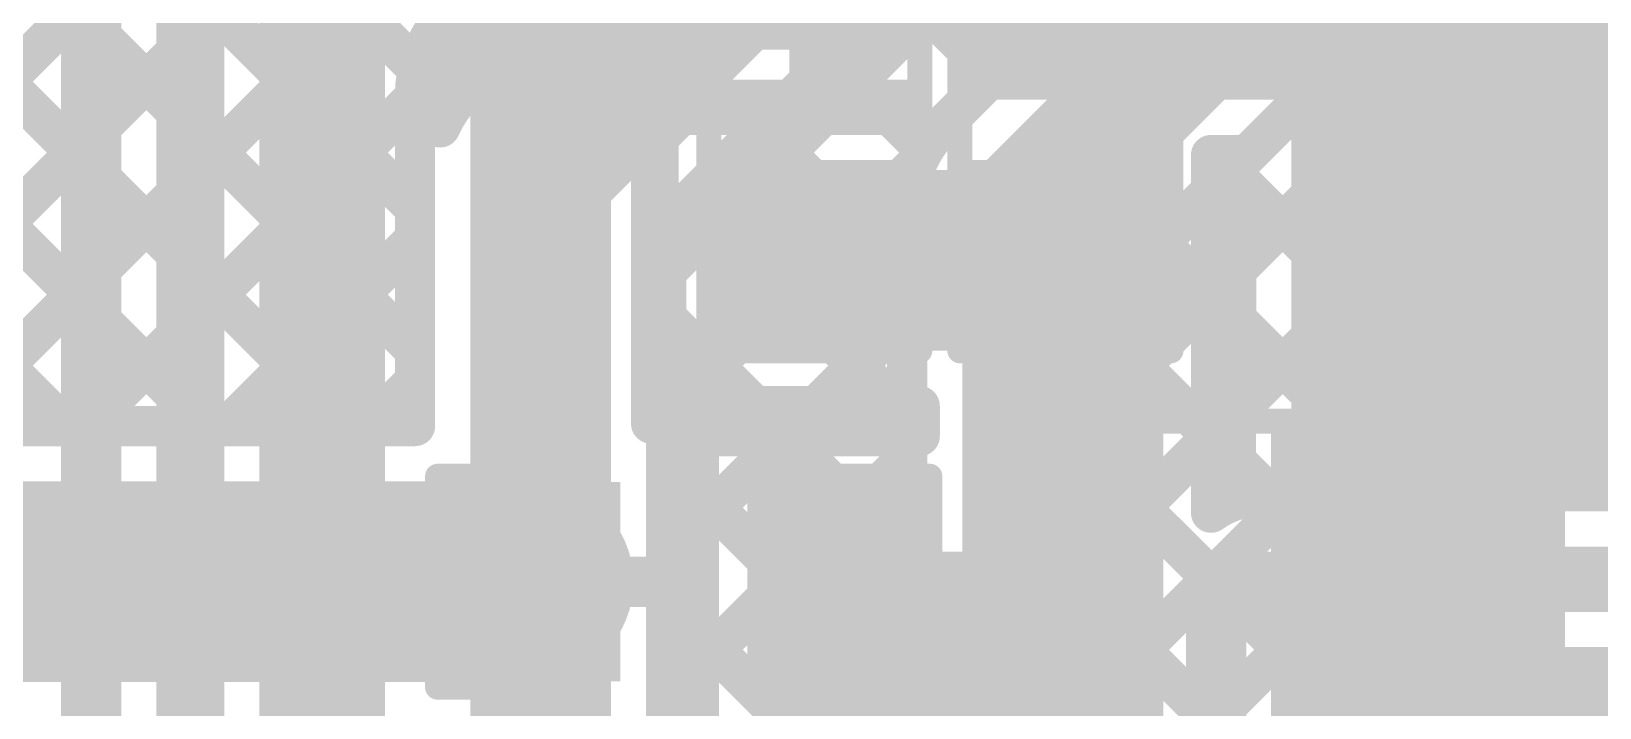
# Model space of a CAD drawing. Header units: millimetres. Extents: x 2.49 to 5.65, y 1.36 to 4.13.
# Drawn here: x 3.0601 to 3.3724, y 2.0249 to 2.1596 of the extents above; entities that cross this region are included whole.
import ezdxf

# ---------------------------------------------------------------- set-up
doc = ezdxf.new("R2010")
doc.units = ezdxf.units.MM
doc.header["$MEASUREMENT"] = 0
for name, color, linetype in [('BottomLayer', 5, 'Continuous'), ('TopLayer', 1, 'Continuous'), ('TopOverlay', 2, 'Continuous'), ('TopPaste', 8, 'Continuous'), ('TopSolder', 216, 'Continuous')]:
    doc.layers.add(name, color=color, linetype=linetype)

# ---------------------------------------------------------------- blocks, each defined once
blk = doc.blocks.new('TPS61023DRLR_9')
at = {"layer": 'TopLayer'}
for points in [[(-0.04232, 0.01378), (-0.01594, 0.01378), (-0.04232, 0.02559), (-0.01594, 0.02559)], [(0.01594, 0.01378), (0.04232, 0.01378), (0.01594, 0.02559), (0.04232, 0.02559)], [(-0.04232, -0.00591), (-0.01594, -0.00591), (-0.04232, 0.00591), (-0.01594, 0.00591)], [(0.01594, -0.00591), (0.04232, -0.00591), (0.01594, 0.00591), (0.04232, 0.00591)], [(-0.04232, -0.02559), (-0.01594, -0.02559), (-0.04232, -0.01378), (-0.01594, -0.01378)], [(0.01594, -0.02559), (0.04232, -0.02559), (0.01594, -0.01378), (0.04232, -0.01378)]]:
    blk.add_solid(points, dxfattribs=at)
at = {"layer": 'TopOverlay'}
for points, const_width in [([(-0.038, 0.031, 1), (-0.04, 0.031, 1)], 0.005), ([(-0.02125, 0.032, 1), (-0.01875, 0.032, 1)], 0.0025), ([(0.01645, 0.032, 1), (0.01895, 0.032, 1)], 0.0025), ([(-0.04125, 0.031, 1), (-0.03875, 0.031, 1)], 0.0025), ([(-0.03925, 0.031, 1), (-0.03675, 0.031, 1)], 0.0025), ([(-0.0211, -0.031, 1), (-0.0186, -0.031, 1)], 0.0025), ([(0.0166, -0.031, 1), (0.0191, -0.031, 1)], 0.0025)]:
    blk.add_lwpolyline(points, format="xyb", close=True, dxfattribs=dict(at, const_width=const_width))
at = {"layer": 'TopOverlay', "const_width": 0.005}
for points in [[(-0.02, 0.032), (0.0177, 0.032)], [(-0.01985, -0.031), (0.01785, -0.031)]]:
    blk.add_lwpolyline(points, dxfattribs=at)
at = {"layer": 'TopPaste'}
for points in [[(-0.04232, 0.01378), (-0.01594, 0.01378), (-0.04232, 0.02559), (-0.01594, 0.02559)], [(0.01594, 0.01378), (0.04232, 0.01378), (0.01594, 0.02559), (0.04232, 0.02559)], [(-0.04232, -0.00591), (-0.01594, -0.00591), (-0.04232, 0.00591), (-0.01594, 0.00591)], [(0.01594, -0.00591), (0.04232, -0.00591), (0.01594, 0.00591), (0.04232, 0.00591)], [(-0.04232, -0.02559), (-0.01594, -0.02559), (-0.04232, -0.01378), (-0.01594, -0.01378)], [(0.01594, -0.02559), (0.04232, -0.02559), (0.01594, -0.01378), (0.04232, -0.01378)]]:
    blk.add_solid(points, dxfattribs=at)
at = {"layer": 'TopSolder'}
for points in [[(-0.04632, 0.00978), (-0.01194, 0.00978), (-0.04632, 0.02959), (-0.01194, 0.02959)], [(0.01194, 0.00978), (0.04632, 0.00978), (0.01194, 0.02959), (0.04632, 0.02959)], [(-0.04632, -0.00991), (-0.01194, -0.00991), (-0.04632, 0.00991), (-0.01194, 0.00991)], [(0.01194, -0.00991), (0.04632, -0.00991), (0.01194, 0.00991), (0.04632, 0.00991)], [(-0.04632, -0.02959), (-0.01194, -0.02959), (-0.04632, -0.00978), (-0.01194, -0.00978)], [(0.01194, -0.02959), (0.04632, -0.02959), (0.01194, -0.00978), (0.04632, -0.00978)]]:
    blk.add_solid(points, dxfattribs=at)
blk = doc.blocks.new('R__0603_33')
at = {"layer": 'TopLayer'}
for points in [[(-0.045, 0.0175), (-0.045, -0.0175), (-0.015, 0.0175), (-0.015, -0.0175)], [(0.015, 0.0175), (0.015, -0.0175), (0.045, 0.0175), (0.045, -0.0175)]]:
    blk.add_solid(points, dxfattribs=at)
at = {"layer": 'TopOverlay', "const_width": 0.005}
for points in [[(-0.049, 0.021), (-0.049, -0.021)], [(-0.049, 0.021), (0.049, 0.021)], [(0.049, 0.021), (0.049, -0.021)], [(-0.049, -0.021), (0.049, -0.021)]]:
    blk.add_lwpolyline(points, dxfattribs=at)
at = {"layer": 'TopOverlay', "const_width": 0.0025}
for points in [[(-0.05025, 0.021, 1), (-0.04775, 0.021, 1)], [(-0.05025, 0.021, 1), (-0.04775, 0.021, 1)], [(0.04775, 0.021, 1), (0.05025, 0.021, 1)], [(0.04775, 0.021, 1), (0.05025, 0.021, 1)], [(-0.05025, -0.021, 1), (-0.04775, -0.021, 1)], [(-0.05025, -0.021, 1), (-0.04775, -0.021, 1)], [(0.04775, -0.021, 1), (0.05025, -0.021, 1)], [(0.04775, -0.021, 1), (0.05025, -0.021, 1)]]:
    blk.add_lwpolyline(points, format="xyb", close=True, dxfattribs=at)
at = {"layer": 'TopPaste'}
for points in [[(-0.045, 0.0175), (-0.045, -0.0175), (-0.015, 0.0175), (-0.015, -0.0175)], [(0.015, 0.0175), (0.015, -0.0175), (0.045, 0.0175), (0.045, -0.0175)]]:
    blk.add_solid(points, dxfattribs=at)
at = {"layer": 'TopSolder'}
for points in [[(-0.049, 0.0215), (-0.049, -0.0215), (-0.011, 0.0215), (-0.011, -0.0215)], [(0.011, 0.0215), (0.011, -0.0215), (0.049, 0.0215), (0.049, -0.0215)]]:
    blk.add_solid(points, dxfattribs=at)
blk = doc.blocks.new('R__0603_34')
at = {"layer": 'TopLayer'}
for points in [[(-0.045, 0.0175), (-0.045, -0.0175), (-0.015, 0.0175), (-0.015, -0.0175)], [(0.015, 0.0175), (0.015, -0.0175), (0.045, 0.0175), (0.045, -0.0175)]]:
    blk.add_solid(points, dxfattribs=at)
at = {"layer": 'TopOverlay', "const_width": 0.005}
for points in [[(-0.049, 0.021), (0.049, 0.021)], [(-0.049, 0.021), (-0.049, -0.021)], [(0.049, 0.021), (0.049, -0.021)], [(-0.049, -0.021), (0.049, -0.021)]]:
    blk.add_lwpolyline(points, dxfattribs=at)
at = {"layer": 'TopOverlay', "const_width": 0.0025}
for points in [[(-0.05025, 0.021, 1), (-0.04775, 0.021, 1)], [(-0.05025, 0.021, 1), (-0.04775, 0.021, 1)], [(0.04775, 0.021, 1), (0.05025, 0.021, 1)], [(0.04775, 0.021, 1), (0.05025, 0.021, 1)], [(-0.05025, -0.021, 1), (-0.04775, -0.021, 1)], [(-0.05025, -0.021, 1), (-0.04775, -0.021, 1)], [(0.04775, -0.021, 1), (0.05025, -0.021, 1)], [(0.04775, -0.021, 1), (0.05025, -0.021, 1)]]:
    blk.add_lwpolyline(points, format="xyb", close=True, dxfattribs=at)
at = {"layer": 'TopPaste'}
for points in [[(-0.045, 0.0175), (-0.045, -0.0175), (-0.015, 0.0175), (-0.015, -0.0175)], [(0.015, 0.0175), (0.015, -0.0175), (0.045, 0.0175), (0.045, -0.0175)]]:
    blk.add_solid(points, dxfattribs=at)
at = {"layer": 'TopSolder'}
for points in [[(-0.049, 0.0215), (-0.049, -0.0215), (-0.011, 0.0215), (-0.011, -0.0215)], [(0.011, 0.0215), (0.011, -0.0215), (0.049, 0.0215), (0.049, -0.0215)]]:
    blk.add_solid(points, dxfattribs=at)
blk = doc.blocks.new('C__0805_85')
at = {"layer": 'TopLayer'}
for points in [[(-0.06, -0.03), (-0.02, -0.03), (-0.06, 0.03), (-0.02, 0.03)], [(0.02, -0.03), (0.06, -0.03), (0.02, 0.03), (0.06, 0.03)]]:
    blk.add_solid(points, dxfattribs=at)
at = {"layer": 'TopOverlay', "const_width": 0.005}
for points in [[(-0.064, -0.034), (-0.064, 0.034)], [(-0.024, 0.034), (-0.064, 0.034)], [(0.064, 0.034), (0.024, 0.034)], [(0.064, -0.034), (0.064, 0.034)], [(-0.024, -0.034), (-0.064, -0.034)], [(0.064, -0.034), (0.024, -0.034)]]:
    blk.add_lwpolyline(points, dxfattribs=at)
at = {"layer": 'TopOverlay', "const_width": 0.0025}
for points in [[(-0.06525, 0.034, 1), (-0.06275, 0.034, 1)], [(-0.06525, 0.034, 1), (-0.06275, 0.034, 1)], [(-0.02525, 0.034, 1), (-0.02275, 0.034, 1)], [(0.02275, 0.034, 1), (0.02525, 0.034, 1)], [(0.06275, 0.034, 1), (0.06525, 0.034, 1)], [(0.06275, 0.034, 1), (0.06525, 0.034, 1)], [(-0.06525, -0.034, 1), (-0.06275, -0.034, 1)], [(-0.06525, -0.034, 1), (-0.06275, -0.034, 1)], [(-0.02525, -0.034, 1), (-0.02275, -0.034, 1)], [(0.02275, -0.034, 1), (0.02525, -0.034, 1)], [(0.06275, -0.034, 1), (0.06525, -0.034, 1)], [(0.06275, -0.034, 1), (0.06525, -0.034, 1)]]:
    blk.add_lwpolyline(points, format="xyb", close=True, dxfattribs=at)
at = {"layer": 'TopPaste'}
for points in [[(-0.06, -0.03), (-0.02, -0.03), (-0.06, 0.03), (-0.02, 0.03)], [(0.02, -0.03), (0.06, -0.03), (0.02, 0.03), (0.06, 0.03)]]:
    blk.add_solid(points, dxfattribs=at)
at = {"layer": 'TopSolder'}
for points in [[(-0.06276, -0.03276), (-0.01724, -0.03276), (-0.06276, 0.03276), (-0.01724, 0.03276)], [(0.01724, -0.03276), (0.06276, -0.03276), (0.01724, 0.03276), (0.06276, 0.03276)]]:
    blk.add_solid(points, dxfattribs=at)
blk = doc.blocks.new('C__0603_89')
at = {"layer": 'TopLayer'}
for points in [[(-0.045, 0.0175), (-0.045, -0.0175), (-0.015, 0.0175), (-0.015, -0.0175)], [(0.015, 0.0175), (0.015, -0.0175), (0.045, 0.0175), (0.045, -0.0175)]]:
    blk.add_solid(points, dxfattribs=at)
at = {"layer": 'TopOverlay', "const_width": 0.005}
for points in [[(-0.018, 0.021), (-0.049, 0.021)], [(-0.049, 0.021), (-0.049, -0.021)], [(0.049, 0.021), (0.018, 0.021)], [(0.049, 0.021), (0.049, -0.021)], [(-0.018, -0.021), (-0.049, -0.021)], [(0.049, -0.021), (0.018, -0.021)]]:
    blk.add_lwpolyline(points, dxfattribs=at)
at = {"layer": 'TopOverlay', "const_width": 0.0025}
for points in [[(-0.05025, 0.021, 1), (-0.04775, 0.021, 1)], [(-0.05025, 0.021, 1), (-0.04775, 0.021, 1)], [(-0.01925, 0.021, 1), (-0.01675, 0.021, 1)], [(0.01675, 0.021, 1), (0.01925, 0.021, 1)], [(0.04775, 0.021, 1), (0.05025, 0.021, 1)], [(0.04775, 0.021, 1), (0.05025, 0.021, 1)], [(-0.05025, -0.021, 1), (-0.04775, -0.021, 1)], [(-0.05025, -0.021, 1), (-0.04775, -0.021, 1)], [(-0.01925, -0.021, 1), (-0.01675, -0.021, 1)], [(0.01675, -0.021, 1), (0.01925, -0.021, 1)], [(0.04775, -0.021, 1), (0.05025, -0.021, 1)], [(0.04775, -0.021, 1), (0.05025, -0.021, 1)]]:
    blk.add_lwpolyline(points, format="xyb", close=True, dxfattribs=at)
at = {"layer": 'TopPaste'}
for points in [[(-0.045, 0.0175), (-0.045, -0.0175), (-0.015, 0.0175), (-0.015, -0.0175)], [(0.015, 0.0175), (0.015, -0.0175), (0.045, 0.0175), (0.045, -0.0175)]]:
    blk.add_solid(points, dxfattribs=at)
at = {"layer": 'TopSolder'}
for points in [[(-0.04736, 0.01986), (-0.04736, -0.01986), (-0.01264, 0.01986), (-0.01264, -0.01986)], [(0.01264, 0.01986), (0.01264, -0.01986), (0.04736, 0.01986), (0.04736, -0.01986)]]:
    blk.add_solid(points, dxfattribs=at)

msp = doc.modelspace()

# ---------------------------------------------------------------- linework, layer by layer
at = {"layer": 'BottomLayer'}
for points, const_width in [([(3.072, 1.656), (3.072, 3.069)], 0.012), ([(3.089, 1.67121), (3.089, 3.05379)], 0.008), ([(3.1415, 2.15155), (3.28345, 2.2935)], 0.008), ([(3.1865, 2.1117), (3.3683, 2.2935)], 0.008), ([(3.2414, 2.14063), (3.39237, 2.2916)], 0.008), ([(3.258, 2.124), (3.409, 2.275)], 0.025), ([(3.2815, 2.09356), (3.43944, 2.2515)], 0.008), ([(3.2815, 2.11427), (3.41873, 2.2515)], 0.008), ([(3.1464, 2.14763), (3.24938, 2.25062)], 0.008), ([(3.3364, 2.13763), (3.44938, 2.25062)], 0.008), ([(3.163, 2.131), (3.266, 2.234)], 0.025), ([(3.353, 2.121), (3.466, 2.234)], 0.025), ([(3.118, 1.888), (3.118, 2.211)], 0.025), ([(3.1865, 2.12127), (3.28262, 2.21738)], 0.008), ([(3.0945, 1.888), (3.0945, 2.211)], 0.008), ([(3.1415, 2.14049), (3.1415, 2.20127)], 0.008), ([(3.1415, 2.17594), (3.15811, 2.15934)], 0.008), ([(3.34133, 2.1741), (3.3571, 2.15833)], 0.008), ([(3.23377, 2.16853), (3.25153, 2.15077)], 0.008), ([(3.089, 2.15562), (3.0945, 2.16112)], 0.008), ([(3.32719, 2.15996), (3.34296, 2.14419)], 0.008), ([(3.21962, 2.15439), (3.23788, 2.13614)], 0.008), ([(3.1415, 2.14766), (3.14414, 2.14502)], 0.008), ([(3.31305, 2.14582), (3.33064, 2.12823)], 0.008), ([(3.089, 2.14359), (3.0945, 2.13809)], 0.008), ([(3.163, 1.773), (3.163, 2.131)], 0.025), ([(3.20548, 2.14025), (3.2345, 2.11123)], 0.008), ([(3.089, 2.12733), (3.0945, 2.13283)], 0.008), ([(3.1865, 2.08341), (3.23644, 2.13336)], 0.008), ([(3.1865, 2.08341), (3.23644, 2.13336)], 0.008), ([(3.258, 2.001), (3.258, 2.124)], 0.025), ([(3.29891, 2.13167), (3.3295, 2.10108)], 0.008), ([(3.353, 1.961), (3.353, 2.121)], 0.025), ([(3.19134, 2.12611), (3.2345, 2.08294)], 0.008), ([(3.2345, 2.001), (3.2345, 2.124)], 0.008), ([(3.1865, 1.85397), (3.1865, 2.12127)], 0.008), ([(3.3295, 1.961), (3.3295, 2.121)], 0.008), ([(3.28477, 2.11753), (3.3295, 2.0728)], 0.008), ([(3.089, 2.11531), (3.0945, 2.10981)], 0.008), ([(3.2815, 2.001), (3.2815, 2.11427)], 0.008), ([(3.2815, 2.06528), (3.3295, 2.11328)], 0.008), ([(3.089, 2.09905), (3.0945, 2.10455)], 0.008), ([(3.1865, 2.05513), (3.2345, 2.10313)], 0.008), ([(3.1865, 2.10266), (3.2345, 2.05466)], 0.008), ([(3.2815, 2.09251), (3.3295, 2.04451)], 0.008), ([(3.089, 2.08702), (3.0945, 2.08152)], 0.008), ([(3.2815, 2.03699), (3.3295, 2.08499)], 0.008), ([(3.089, 2.07077), (3.0945, 2.07627)], 0.008), ([(3.1865, 2.02684), (3.2345, 2.07484)], 0.008), ([(3.1865, 2.07438), (3.2345, 2.02638)], 0.008), ([(3.2815, 2.06423), (3.3295, 2.01623)], 0.008), ([(3.089, 2.05874), (3.0945, 2.05324)], 0.008), ([(3.2815, 2.00871), (3.3295, 2.05671)], 0.008), ([(3.089, 2.04248), (3.0945, 2.04798)], 0.008), ([(3.1865, 1.99856), (3.2345, 2.04656)], 0.008), ([(3.1865, 2.04609), (3.23471, 1.99788)], 0.008), ([(3.2815, 2.03594), (3.3295, 1.98794)], 0.008), ([(3.089, 2.03045), (3.0945, 2.02495)], 0.008), ([(3.1865, 1.88542), (3.3295, 2.02842)], 0.008)]:
    msp.add_lwpolyline(points, dxfattribs=dict(at, const_width=const_width))
for points, const_width in [([(3.0925, 2.16112, 1), (3.0965, 2.16112, 1)], 0.004), ([(3.15611, 2.15934, 1), (3.16011, 2.15934, 1)], 0.004), ([(3.32519, 2.15996, 1), (3.32919, 2.15996, 1)], 0.004), ([(3.3551, 2.15833, 1), (3.3591, 2.15833, 1)], 0.004), ([(3.087, 2.15562, 1), (3.091, 2.15562, 1)], 0.004), ([(3.21762, 2.15439, 1), (3.22162, 2.15439, 1)], 0.004), ([(3.1395, 2.15155, 1), (3.1435, 2.15155, 1)], 0.004), ([(3.1395, 2.14766, 1), (3.1435, 2.14766, 1)], 0.004), ([(3.24953, 2.15077, 1), (3.25353, 2.15077, 1)], 0.004), ([(3.14214, 2.14502, 1), (3.14614, 2.14502, 1)], 0.004), ([(3.14438, 2.14762, 1), (3.14838, 2.14762, 1)], 0.004), ([(3.1444, 2.14763, 1), (3.1484, 2.14763, 1)], 0.004), ([(3.1444, 2.14763, 1), (3.1484, 2.14763, 1)], 0.004), ([(3.31105, 2.14582, 1), (3.31505, 2.14582, 1)], 0.004), ([(3.087, 2.14359, 1), (3.091, 2.14359, 1)], 0.004), ([(3.34096, 2.14419, 1), (3.34496, 2.14419, 1)], 0.004), ([(3.1395, 2.14049, 1), (3.1435, 2.14049, 1)], 0.004), ([(3.1395, 2.14049, 1), (3.1435, 2.14049, 1)], 0.004), ([(3.1395, 2.14049, 1), (3.1435, 2.14049, 1)], 0.004), ([(3.15675, 2.131, 1), (3.16925, 2.131, 1)], 0.0125), ([(3.15675, 2.131, 1), (3.16925, 2.131, 1)], 0.0125), ([(3.20348, 2.14025, 1), (3.20748, 2.14025, 1)], 0.004), ([(3.23938, 2.14062, 1), (3.24338, 2.14062, 1)], 0.004), ([(3.2394, 2.14063, 1), (3.2434, 2.14063, 1)], 0.004), ([(3.2394, 2.14063, 1), (3.2434, 2.14063, 1)], 0.004), ([(3.0925, 2.13809, 1), (3.0965, 2.13809, 1)], 0.004), ([(3.23588, 2.13614, 1), (3.23988, 2.13614, 1)], 0.004), ([(3.33438, 2.13762, 1), (3.33838, 2.13762, 1)], 0.004), ([(3.3344, 2.13763, 1), (3.3384, 2.13763, 1)], 0.004), ([(3.3344, 2.13763, 1), (3.3384, 2.13763, 1)], 0.004), ([(3.0925, 2.13283, 1), (3.0965, 2.13283, 1)], 0.004), ([(3.23444, 2.13336, 1), (3.23844, 2.13336, 1)], 0.004), ([(3.23444, 2.13336, 1), (3.23844, 2.13336, 1)], 0.004), ([(3.25175, 2.124, 1), (3.26425, 2.124, 1)], 0.0125), ([(3.25175, 2.124, 1), (3.26425, 2.124, 1)], 0.0125), ([(3.29691, 2.13167, 1), (3.30091, 2.13167, 1)], 0.004), ([(3.34675, 2.121, 1), (3.35925, 2.121, 1)], 0.0125), ([(3.34675, 2.121, 1), (3.35925, 2.121, 1)], 0.0125), ([(3.087, 2.12733, 1), (3.091, 2.12733, 1)], 0.004), ([(3.18934, 2.12611, 1), (3.19334, 2.12611, 1)], 0.004), ([(3.32864, 2.12823, 1), (3.33264, 2.12823, 1)], 0.004), ([(3.2325, 2.124, 1), (3.2365, 2.124, 1)], 0.004), ([(3.2325, 2.124, 1), (3.2365, 2.124, 1)], 0.004), ([(3.2325, 2.124, 1), (3.2365, 2.124, 1)], 0.004), ([(3.1845, 2.12127, 1), (3.1885, 2.12127, 1)], 0.004), ([(3.1845, 2.12127, 1), (3.1885, 2.12127, 1)], 0.004), ([(3.3275, 2.121, 1), (3.3315, 2.121, 1)], 0.004), ([(3.3275, 2.121, 1), (3.3315, 2.121, 1)], 0.004), ([(3.3275, 2.121, 1), (3.3315, 2.121, 1)], 0.004), ([(3.28277, 2.11753, 1), (3.28677, 2.11753, 1)], 0.004), ([(3.087, 2.11531, 1), (3.091, 2.11531, 1)], 0.004), ([(3.2795, 2.11427, 1), (3.2835, 2.11427, 1)], 0.004), ([(3.2795, 2.11427, 1), (3.2835, 2.11427, 1)], 0.004), ([(3.1845, 2.1117, 1), (3.1885, 2.1117, 1)], 0.004), ([(3.2325, 2.11123, 1), (3.2365, 2.11123, 1)], 0.004), ([(3.3275, 2.11328, 1), (3.3315, 2.11328, 1)], 0.004), ([(3.0925, 2.10981, 1), (3.0965, 2.10981, 1)], 0.004), ([(3.0925, 2.10455, 1), (3.0965, 2.10455, 1)], 0.004), ([(3.1845, 2.10266, 1), (3.1885, 2.10266, 1)], 0.004), ([(3.2325, 2.10313, 1), (3.2365, 2.10313, 1)], 0.004), ([(3.3275, 2.10108, 1), (3.3315, 2.10108, 1)], 0.004), ([(3.087, 2.09905, 1), (3.091, 2.09905, 1)], 0.004), ([(3.2795, 2.09356, 1), (3.2835, 2.09356, 1)], 0.004), ([(3.2795, 2.09251, 1), (3.2835, 2.09251, 1)], 0.004), ([(3.087, 2.08702, 1), (3.091, 2.08702, 1)], 0.004), ([(3.1845, 2.08341, 1), (3.1885, 2.08341, 1)], 0.004), ([(3.1845, 2.08341, 1), (3.1885, 2.08341, 1)], 0.004), ([(3.2325, 2.08294, 1), (3.2365, 2.08294, 1)], 0.004), ([(3.3275, 2.08499, 1), (3.3315, 2.08499, 1)], 0.004), ([(3.0925, 2.08152, 1), (3.0965, 2.08152, 1)], 0.004), ([(3.0925, 2.07627, 1), (3.0965, 2.07627, 1)], 0.004), ([(3.1845, 2.07438, 1), (3.1885, 2.07438, 1)], 0.004), ([(3.2325, 2.07484, 1), (3.2365, 2.07484, 1)], 0.004), ([(3.3275, 2.0728, 1), (3.3315, 2.0728, 1)], 0.004), ([(3.087, 2.07077, 1), (3.091, 2.07077, 1)], 0.004), ([(3.2795, 2.06528, 1), (3.2835, 2.06528, 1)], 0.004), ([(3.2795, 2.06423, 1), (3.2835, 2.06423, 1)], 0.004), ([(3.087, 2.05874, 1), (3.091, 2.05874, 1)], 0.004), ([(3.1845, 2.05513, 1), (3.1885, 2.05513, 1)], 0.004), ([(3.2325, 2.05466, 1), (3.2365, 2.05466, 1)], 0.004), ([(3.3275, 2.05671, 1), (3.3315, 2.05671, 1)], 0.004), ([(3.0925, 2.05324, 1), (3.0965, 2.05324, 1)], 0.004), ([(3.0925, 2.04798, 1), (3.0965, 2.04798, 1)], 0.004), ([(3.1845, 2.04609, 1), (3.1885, 2.04609, 1)], 0.004), ([(3.2325, 2.04656, 1), (3.2365, 2.04656, 1)], 0.004), ([(3.087, 2.04248, 1), (3.091, 2.04248, 1)], 0.004), ([(3.3275, 2.04451, 1), (3.3315, 2.04451, 1)], 0.004), ([(3.2795, 2.03699, 1), (3.2835, 2.03699, 1)], 0.004), ([(3.2795, 2.03594, 1), (3.2835, 2.03594, 1)], 0.004), ([(3.087, 2.03045, 1), (3.091, 2.03045, 1)], 0.004), ([(3.1845, 2.02684, 1), (3.1885, 2.02684, 1)], 0.004), ([(3.2325, 2.02638, 1), (3.2365, 2.02638, 1)], 0.004), ([(3.3275, 2.02842, 1), (3.3315, 2.02842, 1)], 0.004), ([(3.0925, 2.02495, 1), (3.0965, 2.02495, 1)], 0.004)]:
    msp.add_lwpolyline(points, format="xyb", close=True, dxfattribs=dict(at, const_width=const_width))
at = {"layer": 'BottomLayer', "const_width": 0.008}
for points in [[(3.1415, 2.14049, -0.092994), (3.1464, 2.14763)], [(3.1415, 2.14049, -0.092726), (3.14638, 2.14762)], [(3.2345, 2.124, -0.199188), (3.2414, 2.14063)], [(3.2345, 2.124, -0.198912), (3.24138, 2.14062)], [(3.3295, 2.121, -0.199188), (3.3364, 2.13763)], [(3.3295, 2.121, -0.198912), (3.33638, 2.13762)]]:
    msp.add_lwpolyline(points, format="xyb", dxfattribs=at)
at = {"layer": 'TopLayer'}
for points, const_width in [([(2.936, 2.35316), (3.13706, 2.1521)], 0.008), ([(2.936, 2.32488), (3.1365, 2.12438)], 0.008), ([(2.936, 2.29659), (3.1365, 2.09609)], 0.008), ([(3.01247, 2.10737), (3.1925, 2.2874)], 0.008), ([(2.936, 2.26831), (3.12331, 2.081)], 0.008), ([(3.02661, 2.09323), (3.1925, 2.25912)], 0.008), ([(2.936, 2.24002), (3.09502, 2.081)], 0.008), ([(3.04267, 2.081), (3.1925, 2.23083)], 0.008), ([(2.936, 2.21174), (3.06674, 2.081)], 0.008), ([(3.16, 2.147), (3.188, 2.175)], 0.025), ([(3.216, 2.15), (3.216, 2.175)], 0.01), ([(3.16, 2.05), (3.16, 2.147)], 0.025), ([(3.07095, 2.081), (3.1365, 2.14655)], 0.008), ([(3.1365, 2.0815), (3.1365, 2.147)], 0.008), ([(3.18923, 2.143), (3.19223, 2.146)], 0.008), ([(3.18952, 2.143), (3.19252, 2.146)], 0.008), ([(3.19223, 2.146), (3.235, 2.146)], 0.008), ([(3.19973, 2.146), (3.20273, 2.143)], 0.008), ([(3.2178, 2.143), (3.2208, 2.146)], 0.008), ([(3.22801, 2.146), (3.23101, 2.143)], 0.008), ([(3.185, 2.13848), (3.18952, 2.143)], 0.008), ([(3.185, 2.13877), (3.18923, 2.143)], 0.008), ([(3.18923, 2.143), (3.235, 2.143)], 0.008), ([(3.185, 2.085), (3.185, 2.13877)], 0.008), ([(3.1835, 2.0815), (3.1835, 2.13727)], 0.008), ([(3.295, 2.135), (3.3, 2.135)], 0.008), ([(3.295, 2.123), (3.295, 2.135)], 0.008), ([(3.29558, 2.135), (3.3, 2.13058)], 0.008), ([(3.3, 2.08659), (3.3, 2.135)], 0.008), ([(3.295, 2.085), (3.295, 2.123)], 0.008), ([(3.295, 2.085), (3.295, 2.123)], 0.008), ([(3.09923, 2.081), (3.1365, 2.11827)], 0.008), ([(3.295, 2.10706), (3.3, 2.11206)], 0.008), ([(3.295, 2.1073), (3.3, 2.1023)], 0.008), ([(3.12752, 2.081), (3.1365, 2.08998)], 0.008), ([(3.29994, 2.06691), (3.29994, 2.08659)], 0.008), ([(3.18459, 2.0815), (3.18809, 2.085)], 0.008), ([(3.18459, 2.0815), (3.18809, 2.085)], 0.008), ([(3.185, 2.085), (3.237, 2.085)], 0.008), ([(3.20416, 2.085), (3.21016, 2.079)], 0.008), ([(3.21037, 2.079), (3.21637, 2.085)], 0.008), ([(3.23244, 2.085), (3.237, 2.08044)], 0.008), ([(3.237, 2.079), (3.237, 2.085)], 0.008), ([(3.295, 2.06375), (3.295, 2.085)], 0.008), ([(3.295, 2.07878), (3.29994, 2.08372)], 0.008), ([(3.03884, 2.081), (3.131, 2.081)], 0.008), ([(3.131, 2.0815), (3.1365, 2.0815)], 0.008), ([(3.131, 2.081), (3.1365, 2.081)], 0.008), ([(3.1835, 2.0815), (3.189, 2.0815)], 0.008), ([(3.189, 2.06095), (3.189, 2.0815)], 0.008), ([(3.193, 2.079), (3.237, 2.079)], 0.008), ([(3.193, 1.87923), (3.193, 2.079)], 0.008), ([(3.295, 2.07901), (3.29994, 2.07407)], 0.008), ([(3.189, 2.07188), (3.193, 2.06788)], 0.008), ([(3.026, 2.05), (3.16, 2.05)], 0.04), ([(3.18982, 2.05845), (3.193, 2.06163)], 0.008), ([(3.16, 2.001), (3.16, 2.05)], 0.025), ([(3.16, 2.05), (3.185, 2.05)], 0.01), ([(3.213, 2.001), (3.213, 2.05)], 0.012), ([(3.296, 2.041), (3.305, 2.05)], 0.012), ([(3.305, 2.05), (3.32413, 2.05)], 0.012), ([(3.34832, 2.053), (3.582, 2.053)], 0.008), ([(3.3493, 2.053), (3.3543, 2.048)], 0.008), ([(3.3513, 2.05022), (3.35408, 2.053)], 0.008), ([(3.34908, 2.048), (3.3513, 2.05022)], 0.008), ([(3.35132, 2.048), (3.582, 2.048)], 0.008), ([(3.19008, 2.04251), (3.193, 2.03959)], 0.008), ([(3.296, 1.93048), (3.296, 2.041)], 0.012), ([(3.189, 2.0325), (3.189, 2.03905)], 0.008), ([(3.189, 2.02934), (3.193, 2.03334)], 0.008), ([(3.189, 2.0185), (3.189, 2.0325)], 0.008), ([(3.189, 2.0185), (3.189, 2.0325)], 0.008)]:
    msp.add_lwpolyline(points, dxfattribs=dict(at, const_width=const_width))
at = {"layer": 'TopLayer', "const_width": 0.008}
for points in [[(3.1365, 2.147, -0.199188), (3.1434, 2.16363)], [(3.1365, 2.147, -0.198912), (3.14338, 2.16362)], [(3.295, 2.06375, -0.08192), (3.29994, 2.06623)], [(3.295, 2.06375, -0.08192), (3.29994, 2.06623)], [(3.189, 2.06095, -0.090539), (3.191, 2.05)], [(3.191, 2.05, -0.090539), (3.189, 2.03905)]]:
    msp.add_lwpolyline(points, format="xyb", dxfattribs=at)
at = {"layer": 'TopLayer'}
for points, const_width in [([(3.14138, 2.16362, 1), (3.14538, 2.16362, 1)], 0.004), ([(3.15375, 2.147, 1), (3.16625, 2.147, 1)], 0.0125), ([(3.15375, 2.147, 1), (3.16625, 2.147, 1)], 0.0125), ([(3.13506, 2.1521, 1), (3.13906, 2.1521, 1)], 0.004), ([(3.2135, 2.15, 1), (3.2185, 2.15, 1)], 0.005), ([(3.1345, 2.147, 1), (3.1385, 2.147, 1)], 0.004), ([(3.1345, 2.147, 1), (3.1385, 2.147, 1)], 0.004), ([(3.1345, 2.147, 1), (3.1385, 2.147, 1)], 0.004), ([(3.1345, 2.14655, 1), (3.1385, 2.14655, 1)], 0.004), ([(3.19023, 2.146, 1), (3.19423, 2.146, 1)], 0.004), ([(3.19023, 2.146, 1), (3.19423, 2.146, 1)], 0.004), ([(3.19052, 2.146, 1), (3.19452, 2.146, 1)], 0.004), ([(3.19773, 2.146, 1), (3.20173, 2.146, 1)], 0.004), ([(3.2188, 2.146, 1), (3.2228, 2.146, 1)], 0.004), ([(3.22601, 2.146, 1), (3.23001, 2.146, 1)], 0.004), ([(3.233, 2.146, 1), (3.237, 2.146, 1)], 0.004), ([(3.18723, 2.143, 1), (3.19123, 2.143, 1)], 0.004), ([(3.18723, 2.143, 1), (3.19123, 2.143, 1)], 0.004), ([(3.18723, 2.143, 1), (3.19123, 2.143, 1)], 0.004), ([(3.18752, 2.143, 1), (3.19152, 2.143, 1)], 0.004), ([(3.18752, 2.143, 1), (3.19152, 2.143, 1)], 0.004), ([(3.20073, 2.143, 1), (3.20473, 2.143, 1)], 0.004), ([(3.2158, 2.143, 1), (3.2198, 2.143, 1)], 0.004), ([(3.22901, 2.143, 1), (3.23301, 2.143, 1)], 0.004), ([(3.233, 2.143, 1), (3.237, 2.143, 1)], 0.004), ([(3.183, 2.13877, 1), (3.187, 2.13877, 1)], 0.004), ([(3.183, 2.13877, 1), (3.187, 2.13877, 1)], 0.004), ([(3.183, 2.13848, 1), (3.187, 2.13848, 1)], 0.004), ([(3.1815, 2.13727, 1), (3.1855, 2.13727, 1)], 0.004), ([(3.293, 2.135, 1), (3.297, 2.135, 1)], 0.004), ([(3.293, 2.135, 1), (3.297, 2.135, 1)], 0.004), ([(3.29358, 2.135, 1), (3.29758, 2.135, 1)], 0.004), ([(3.298, 2.135, 1), (3.302, 2.135, 1)], 0.004), ([(3.298, 2.135, 1), (3.302, 2.135, 1)], 0.004), ([(3.298, 2.13058, 1), (3.302, 2.13058, 1)], 0.004), ([(3.1345, 2.12438, 1), (3.1385, 2.12438, 1)], 0.004), ([(3.293, 2.123, 1), (3.297, 2.123, 1)], 0.004), ([(3.293, 2.123, 1), (3.297, 2.123, 1)], 0.004), ([(3.293, 2.123, 1), (3.297, 2.123, 1)], 0.004), ([(3.1345, 2.11827, 1), (3.1385, 2.11827, 1)], 0.004), ([(3.298, 2.11206, 1), (3.302, 2.11206, 1)], 0.004), ([(3.293, 2.1073, 1), (3.297, 2.1073, 1)], 0.004), ([(3.293, 2.10706, 1), (3.297, 2.10706, 1)], 0.004), ([(3.298, 2.1023, 1), (3.302, 2.1023, 1)], 0.004), ([(3.1345, 2.09609, 1), (3.1385, 2.09609, 1)], 0.004), ([(3.1345, 2.08998, 1), (3.1385, 2.08998, 1)], 0.004), ([(3.29794, 2.08659, 1), (3.30194, 2.08659, 1)], 0.004), ([(3.298, 2.08659, 1), (3.302, 2.08659, 1)], 0.004), ([(3.183, 2.085, 1), (3.187, 2.085, 1)], 0.004), ([(3.183, 2.085, 1), (3.187, 2.085, 1)], 0.004), ([(3.18609, 2.085, 1), (3.19009, 2.085, 1)], 0.004), ([(3.18609, 2.085, 1), (3.19009, 2.085, 1)], 0.004), ([(3.20216, 2.085, 1), (3.20616, 2.085, 1)], 0.004), ([(3.21437, 2.085, 1), (3.21837, 2.085, 1)], 0.004), ([(3.23044, 2.085, 1), (3.23444, 2.085, 1)], 0.004), ([(3.235, 2.085, 1), (3.239, 2.085, 1)], 0.004), ([(3.235, 2.085, 1), (3.239, 2.085, 1)], 0.004), ([(3.293, 2.085, 1), (3.297, 2.085, 1)], 0.004), ([(3.293, 2.085, 1), (3.297, 2.085, 1)], 0.004), ([(3.293, 2.085, 1), (3.297, 2.085, 1)], 0.004), ([(3.29794, 2.08372, 1), (3.30194, 2.08372, 1)], 0.004), ([(3.06474, 2.081, 1), (3.06874, 2.081, 1)], 0.004), ([(3.06895, 2.081, 1), (3.07295, 2.081, 1)], 0.004), ([(3.09302, 2.081, 1), (3.09702, 2.081, 1)], 0.004), ([(3.09723, 2.081, 1), (3.10123, 2.081, 1)], 0.004), ([(3.12131, 2.081, 1), (3.12531, 2.081, 1)], 0.004), ([(3.12552, 2.081, 1), (3.12952, 2.081, 1)], 0.004), ([(3.129, 2.0815, 1), (3.133, 2.0815, 1)], 0.004), ([(3.129, 2.081, 1), (3.133, 2.081, 1)], 0.004), ([(3.129, 2.081, 1), (3.133, 2.081, 1)], 0.004), ([(3.1345, 2.0815, 1), (3.1385, 2.0815, 1)], 0.004), ([(3.1345, 2.0815, 1), (3.1385, 2.0815, 1)], 0.004), ([(3.1345, 2.081, 1), (3.1385, 2.081, 1)], 0.004), ([(3.1815, 2.0815, 1), (3.1855, 2.0815, 1)], 0.004), ([(3.1815, 2.0815, 1), (3.1855, 2.0815, 1)], 0.004), ([(3.18259, 2.0815, 1), (3.18659, 2.0815, 1)], 0.004), ([(3.18259, 2.0815, 1), (3.18659, 2.0815, 1)], 0.004), ([(3.187, 2.0815, 1), (3.191, 2.0815, 1)], 0.004), ([(3.187, 2.0815, 1), (3.191, 2.0815, 1)], 0.004), ([(3.191, 2.079, 1), (3.195, 2.079, 1)], 0.004), ([(3.191, 2.079, 1), (3.195, 2.079, 1)], 0.004), ([(3.20816, 2.079, 1), (3.21216, 2.079, 1)], 0.004), ([(3.20837, 2.079, 1), (3.21237, 2.079, 1)], 0.004), ([(3.235, 2.08044, 1), (3.239, 2.08044, 1)], 0.004), ([(3.235, 2.079, 1), (3.239, 2.079, 1)], 0.004), ([(3.235, 2.079, 1), (3.239, 2.079, 1)], 0.004), ([(3.293, 2.07901, 1), (3.297, 2.07901, 1)], 0.004), ([(3.293, 2.07878, 1), (3.297, 2.07878, 1)], 0.004), ([(3.29794, 2.07407, 1), (3.30194, 2.07407, 1)], 0.004), ([(3.187, 2.07188, 1), (3.191, 2.07188, 1)], 0.004), ([(3.191, 2.06788, 1), (3.195, 2.06788, 1)], 0.004), ([(3.29794, 2.06691, 1), (3.30194, 2.06691, 1)], 0.004), ([(3.15, 2.05, 1), (3.17, 2.05, 1)], 0.02), ([(3.293, 2.06375, 1), (3.297, 2.06375, 1)], 0.004), ([(3.293, 2.06375, 1), (3.297, 2.06375, 1)], 0.004), ([(3.293, 2.06375, 1), (3.297, 2.06375, 1)], 0.004), ([(3.29794, 2.06623, 1), (3.30194, 2.06623, 1)], 0.004), ([(3.29794, 2.06623, 1), (3.30194, 2.06623, 1)], 0.004), ([(3.187, 2.06095, 1), (3.191, 2.06095, 1)], 0.004), ([(3.187, 2.06095, 1), (3.191, 2.06095, 1)], 0.004), ([(3.191, 2.06163, 1), (3.195, 2.06163, 1)], 0.004), ([(3.15375, 2.05, 1), (3.16625, 2.05, 1)], 0.0125), ([(3.15375, 2.05, 1), (3.16625, 2.05, 1)], 0.0125), ([(3.18783, 2.05845, 1), (3.19183, 2.05845, 1)], 0.004), ([(3.1575, 2.05, 1), (3.1625, 2.05, 1)], 0.005), ([(3.1825, 2.05, 1), (3.1875, 2.05, 1)], 0.005), ([(3.21, 2.05, 1), (3.216, 2.05, 1)], 0.006), ([(3.302, 2.05, 1), (3.308, 2.05, 1)], 0.006), ([(3.302, 2.05, 1), (3.308, 2.05, 1)], 0.006), ([(3.32113, 2.05, 1), (3.32713, 2.05, 1)], 0.006), ([(3.34632, 2.053, 1), (3.35032, 2.053, 1)], 0.004), ([(3.3473, 2.053, 1), (3.3513, 2.053, 1)], 0.004), ([(3.35208, 2.053, 1), (3.35608, 2.053, 1)], 0.004), ([(3.189, 2.05, 1), (3.193, 2.05, 1)], 0.004), ([(3.189, 2.05, 1), (3.193, 2.05, 1)], 0.004), ([(3.34708, 2.048, 1), (3.35108, 2.048, 1)], 0.004), ([(3.3493, 2.05022, 1), (3.3533, 2.05022, 1)], 0.004), ([(3.3493, 2.05022, 1), (3.3533, 2.05022, 1)], 0.004), ([(3.34932, 2.048, 1), (3.35332, 2.048, 1)], 0.004), ([(3.3523, 2.048, 1), (3.3563, 2.048, 1)], 0.004), ([(3.18808, 2.04251, 1), (3.19208, 2.04251, 1)], 0.004), ([(3.293, 2.041, 1), (3.299, 2.041, 1)], 0.006), ([(3.293, 2.041, 1), (3.299, 2.041, 1)], 0.006), ([(3.187, 2.03905, 1), (3.191, 2.03905, 1)], 0.004), ([(3.187, 2.03905, 1), (3.191, 2.03905, 1)], 0.004), ([(3.191, 2.03959, 1), (3.195, 2.03959, 1)], 0.004), ([(3.187, 2.0325, 1), (3.191, 2.0325, 1)], 0.004), ([(3.187, 2.0325, 1), (3.191, 2.0325, 1)], 0.004), ([(3.187, 2.0325, 1), (3.191, 2.0325, 1)], 0.004), ([(3.191, 2.03334, 1), (3.195, 2.03334, 1)], 0.004), ([(3.187, 2.02934, 1), (3.191, 2.02934, 1)], 0.004)]:
    msp.add_lwpolyline(points, format="xyb", close=True, dxfattribs=dict(at, const_width=const_width))
for points in [[(3.571, 2.194), (3.246, 2.194), (3.571, 2.146), (3.246, 2.146)], [(3.571, 2.154), (3.311, 2.154), (3.571, 2.064), (3.311, 2.064)], [(3.284, 2.132), (3.196, 2.132), (3.284, 2.096), (3.196, 2.096)], [(3.284, 2.063), (3.284, 2.112), (3.248, 2.063), (3.248, 2.112)], [(3.204, 1.89), (3.241, 1.89), (3.204, 2.068), (3.241, 2.068)], [(3.23, 1.983), (3.279, 1.983), (3.23, 2.056), (3.279, 2.056)], [(3.571, 2.037), (3.311, 2.037), (3.571, 1.982), (3.311, 1.982)]]:
    msp.add_solid(points, dxfattribs=at)

# ---------------------------------------------------------------- block references
for name, p, rotation in [('R__0603_33', (3.216, 2.145), 90), ('R__0603_34', (3.266, 2.145), 90), ('C__0805_85', (3.39, 2.048), 270), ('TPS61023DRLR_9', (3.295, 2.05), 360), ('C__0603_89', (3.19, 2.05), 180)]:
    msp.add_blockref(name, p, dxfattribs=dict(rotation=rotation))

doc.saveas('drawing.dxf')
